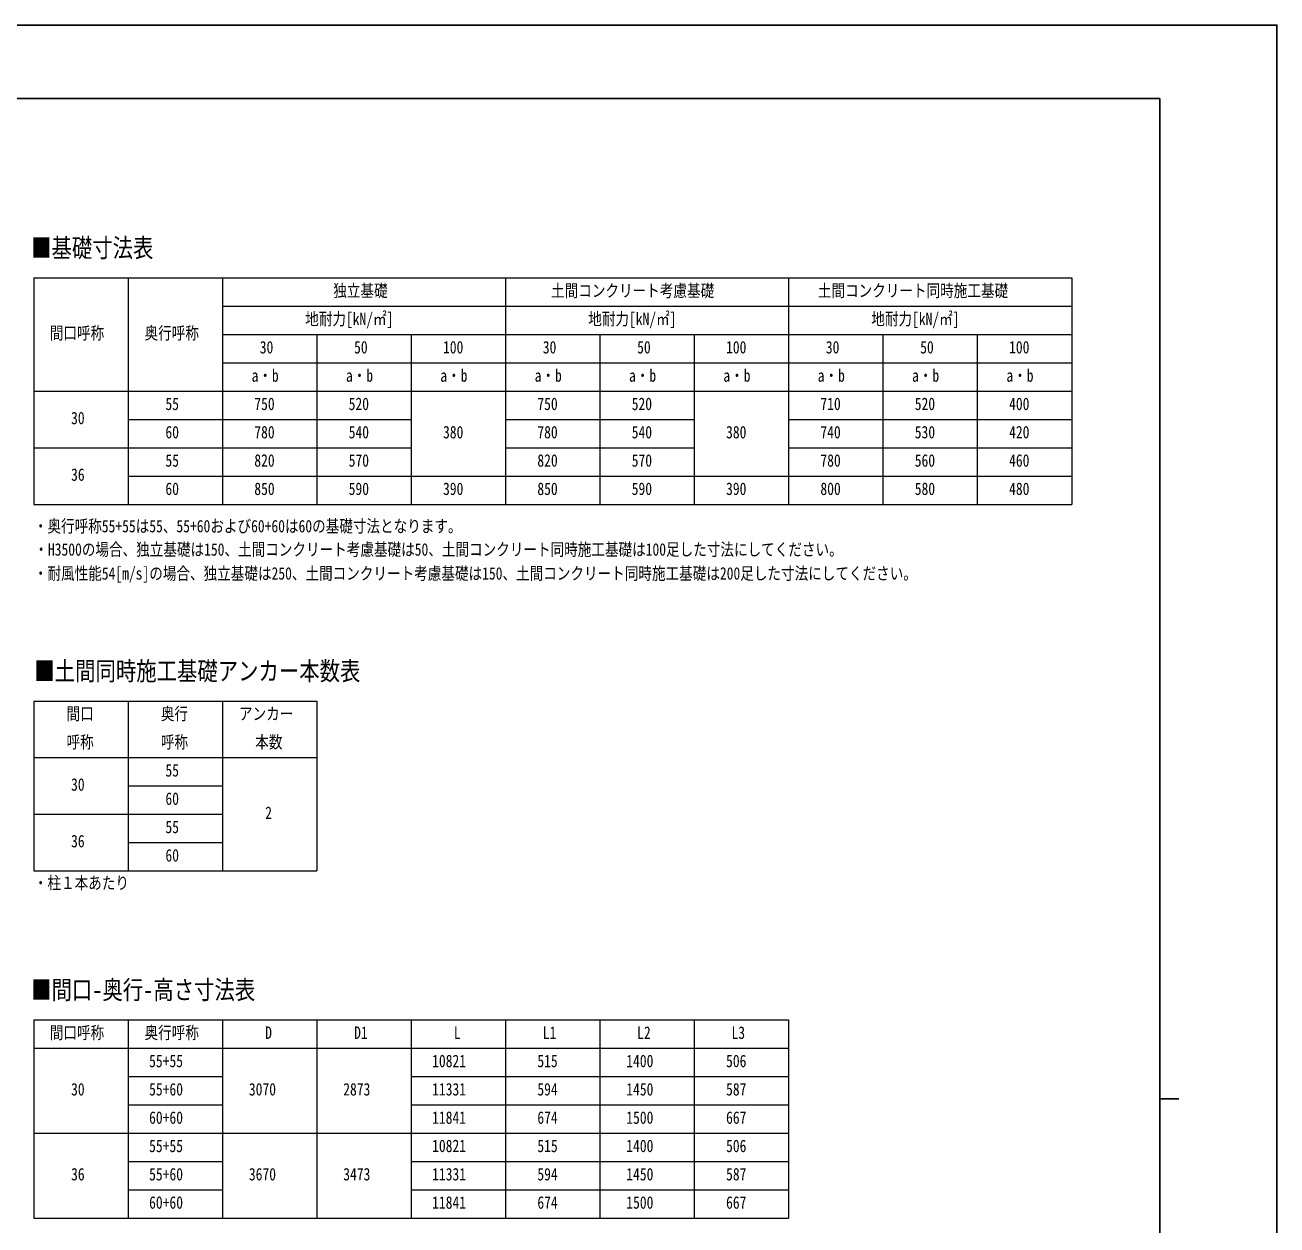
# Model space of a CAD drawing. Units: millimetres, scale not verified. Extents: x -16820 to 16820, y -11880 to 11880.
# Drawn here: x 3551 to 16820, y -836 to 11880 of the extents above; entities that cross this region are included whole.
import ezdxf
from ezdxf.enums import TextEntityAlignment as Align

# ---------------------------------------------------------------- set-up
doc = ezdxf.new("R2010")
doc.units = ezdxf.units.MM
doc.header["$LTSCALE"] = 50
doc.layers.add('0-1_TABLE1', color=7, linetype='Continuous', lineweight=18)
doc.layers.add('0-2_USER1', color=3, linetype='Continuous')
doc.layers.add('0-8_YKK_ZWAK', color=7, linetype='Continuous')
doc.styles.add('ＭＳ ゴシック', font='')
doc.styles.get('ＭＳ ゴシック').set_extended_font_data('MS Gothic')

msp = doc.modelspace()

# ---------------------------------------------------------------- linework, layer by layer
at = {"layer": '0-1_TABLE1'}
for p, q in [((3644.08, 9200), (14644.08, 9200)), ((3644.08, 9200), (3644.08, 6800)), ((4644.08, 9200), (4644.08, 6800)), ((5644.08, 9200), (5644.08, 6800)), ((8644.08, 9200), (8644.08, 6800)), ((11644.08, 9200), (11644.08, 6800)), ((5644.08, 8900), (14644.08, 8900)), ((5644.08, 8600), (14644.08, 8600)), ((6644.08, 8600), (6644.08, 6800)), ((7644.08, 8600), (7644.08, 6800)), ((9644.08, 8600), (9644.08, 6800)), ((10644.08, 8600), (10644.08, 6800)), ((12644.08, 8600), (12644.08, 6800)), ((13644.08, 8600), (13644.08, 6800)), ((5644.08, 8300), (14644.08, 8300)), ((3644.08, 8000), (14644.08, 8000)), ((4644.08, 7700), (7644.08, 7700)), ((8644.08, 7700), (10644.08, 7700)), ((11644.08, 7700), (14644.08, 7700)), ((3644.08, 7400), (7644.08, 7400)), ((8644.08, 7400), (10644.08, 7400)), ((11644.08, 7400), (14644.08, 7400)), ((4644.08, 7100), (14644.08, 7100)), ((3644.08, 4716), (6644.08, 4716)), ((3644.08, 4716), (3644.08, 2916)), ((5644.08, 4716), (5644.08, 2916)), ((6644.08, 4716), (6644.08, 2916)), ((3644.08, 4116), (6644.08, 4116)), ((4644.08, 3816), (5644.08, 3816)), ((3644.08, 3516), (5644.08, 3516)), ((4644.08, 3216), (5644.08, 3216)), ((3644.08, 1336), (11644.08, 1336)), ((3644.08, 1336), (3644.08, -764)), ((4644.08, 1336), (4644.08, -764)), ((5644.08, 1336), (5644.08, -764)), ((6644.08, 1336), (6644.08, -764)), ((7644.08, 1336), (7644.08, -764)), ((8644.08, 1336), (8644.08, -764)), ((9644.08, 1336), (9644.08, -764)), ((10644.08, 1336), (10644.08, -764)), ((11644.08, 1336), (11644.08, -764)), ((3644.08, 1036), (11644.08, 1036)), ((4644.08, 736), (5644.08, 736)), ((7644.08, 736), (11644.08, 736)), ((4644.08, 436), (5644.08, 436)), ((7644.08, 436), (11644.08, 436)), ((3644.08, 136), (11644.08, 136)), ((4644.08, -164), (5644.08, -164)), ((7644.08, -164), (11644.08, -164)), ((4644.08, -464), (5644.08, -464)), ((7644.08, -464), (11644.08, -464)), ((3644.08, -764), (11644.08, -764))]:
    msp.add_line(p, q, dxfattribs=at)
for points in [[(14644.08, 9200), (14644.08, 8600), (14644.08, 6800)], [(3644.08, 6800), (4644.08, 6800), (14644.08, 6800)], [(4644.08, 4716), (4644.08, 3816), (4644.08, 3516), (4644.08, 3216), (4644.08, 2916)], [(3644.08, 2916), (4644.08, 2916), (5644.08, 2916), (6644.08, 2916)]]:
    msp.add_lwpolyline(points, dxfattribs=at)
at = {"layer": '0-8_YKK_ZWAK'}
for p, q in [((15580.08, 11100), (-15619.92, 11100)), ((15580.08, 11100), (15580.08, -10100)), ((15580.08, 500), (15780.08, 500))]:
    msp.add_line(p, q, dxfattribs=at)
msp.add_lwpolyline([(-16820, -11880), (16820, -11880), (16820, 11880), (-16820, 11880)], close=True, dxfattribs=at)

# ---------------------------------------------------------------- texts
at = {"layer": '0-1_TABLE1', "style": 'ＭＳ ゴシック', "width": 0.8}
for s, p in [('独立基礎', (6817.68, 8960)), ('土間コンクリート考慮基礎', (9126.48, 8960)), ('土間コンクリート同時施工基礎', (11953.68, 8960)), ('地耐力[kN/㎡]', (6520.08, 8660)), ('地耐力[kN/㎡]', (9520.08, 8660)), ('地耐力[kN/㎡]', (12520.08, 8660)), ('間口呼称', (3812.88, 8510)), ('奥行呼称', (4817.68, 8510)), ('30', (6038.48, 8360)), ('50', (7038.48, 8360)), ('100', (7980.88, 8360)), ('30', (9038.48, 8360)), ('50', (10038.48, 8360)), ('100', (10980.88, 8360)), ('30', (12038.48, 8360)), ('50', (13038.48, 8360)), ('100', (13980.88, 8360)), ('a・b', (5952.08, 8060)), ('a・b', (6952.08, 8060)), ('a・b', (7952.08, 8060)), ('a・b', (8952.08, 8060)), ('a・b', (9952.08, 8060)), ('a・b', (10952.08, 8060)), ('a・b', (11952.08, 8060)), ('a・b', (12952.08, 8060)), ('a・b', (13952.08, 8060)), ('55', (5038.48, 7760)), ('750', (5980.88, 7760)), ('520', (6980.88, 7760)), ('750', (8980.88, 7760)), ('520', (9980.88, 7760)), ('710', (11980.88, 7760)), ('520', (12980.88, 7760)), ('400', (13980.88, 7760)), ('30', (4038.48, 7610)), ('60', (5038.48, 7460)), ('780', (5980.88, 7460)), ('540', (6980.88, 7460)), ('380', (7980.88, 7460)), ('780', (8980.88, 7460)), ('540', (9980.88, 7460)), ('380', (10980.88, 7460)), ('740', (11980.88, 7460)), ('530', (12980.88, 7460)), ('420', (13980.88, 7460)), ('55', (5038.48, 7160)), ('820', (5980.88, 7160)), ('570', (6980.88, 7160)), ('820', (8980.88, 7160)), ('570', (9980.88, 7160)), ('780', (11980.88, 7160)), ('560', (12980.88, 7160)), ('460', (13980.88, 7160)), ('36', (4038.48, 7010)), ('60', (5038.48, 6860)), ('850', (5980.88, 6860)), ('590', (6980.88, 6860)), ('390', (7980.88, 6860)), ('850', (8980.88, 6860)), ('590', (9980.88, 6860)), ('390', (10980.88, 6860)), ('800', (11980.88, 6860)), ('580', (12980.88, 6860)), ('480', (13980.88, 6860)), ('間口', (3990.48, 4476)), ('奥行', (4990.48, 4476)), ('アンカー', (5817.68, 4476)), ('呼称', (3990.48, 4176)), ('呼称', (4990.48, 4176)), ('本数', (5990.48, 4176)), ('55', (5038.48, 3876)), ('30', (4038.48, 3726)), ('60', (5038.48, 3576)), ('2', (6096.08, 3426)), ('55', (5038.48, 3276)), ('36', (4038.48, 3126)), ('60', (5038.48, 2976)), ('間口呼称', (3812.88, 1096)), ('奥行呼称', (4817.68, 1096)), ('D', (6096.08, 1096)), ('D1', (7038.48, 1096)), ('L', (8096.08, 1096)), ('L1', (9038.48, 1096)), ('L2', (10038.48, 1096)), ('L3', (11038.48, 1096)), ('55+55', (4865.68, 796)), ('10821', (7865.68, 796)), ('515', (8980.88, 796)), ('1400', (9923.28, 796)), ('506', (10980.88, 796)), ('30', (4038.48, 496)), ('55+60', (4865.68, 496)), ('3070', (5923.28, 496)), ('2873', (6923.28, 496)), ('11331', (7865.68, 496)), ('594', (8980.88, 496)), ('1450', (9923.28, 496)), ('587', (10980.88, 496)), ('60+60', (4865.68, 196)), ('11841', (7865.68, 196)), ('674', (8980.88, 196)), ('1500', (9923.28, 196)), ('667', (10980.88, 196)), ('55+55', (4865.68, -104)), ('10821', (7865.68, -104)), ('515', (8980.88, -104)), ('1400', (9923.28, -104)), ('506', (10980.88, -104)), ('36', (4038.48, -404)), ('55+60', (4865.68, -404)), ('3670', (5923.28, -404)), ('3473', (6923.28, -404)), ('11331', (7865.68, -404)), ('594', (8980.88, -404)), ('1450', (9923.28, -404)), ('587', (10980.88, -404)), ('60+60', (4865.68, -704)), ('11841', (7865.68, -704)), ('674', (8980.88, -704)), ('1500', (9923.28, -704)), ('667', (10980.88, -704))]:
    msp.add_text(s, height=132, dxfattribs=at).set_placement(p, align=Align.BOTTOM_LEFT)
at = {"layer": '0-2_USER1', "style": 'ＭＳ ゴシック', "width": 0.8}
for s, height, p in [('■基礎寸法表', 197.9, (3615.28, 9360)), ('・奥行呼称55+55は55、55+60および60+60は60の基礎寸法となります。', 132, (3644.08, 6464.2)), ('・H3500の場合、独立基礎は150、土間コンクリート考慮基礎は50、土間コンクリート同時施工基礎は100足した寸法にしてください。', 132, (3649.25, 6216.93)), ('・耐風性能54[m/s]の場合、独立基礎は250、土間コンクリート考慮基礎は150、土間コンクリート同時施工基礎は200足した寸法にしてください。', 132, (3644.08, 5963.06)), ('■土間同時施工基礎アンカー本数表', 197.9, (3649.63, 4876)), ('・柱１本あたり', 132, (3644.08, 2683.31)), ('■間口-奥行-高さ寸法表', 197.9, (3615.28, 1497.07))]:
    msp.add_text(s, height=height, dxfattribs=at).set_placement(p, align=Align.BOTTOM_LEFT)

doc.saveas('drawing.dxf')
